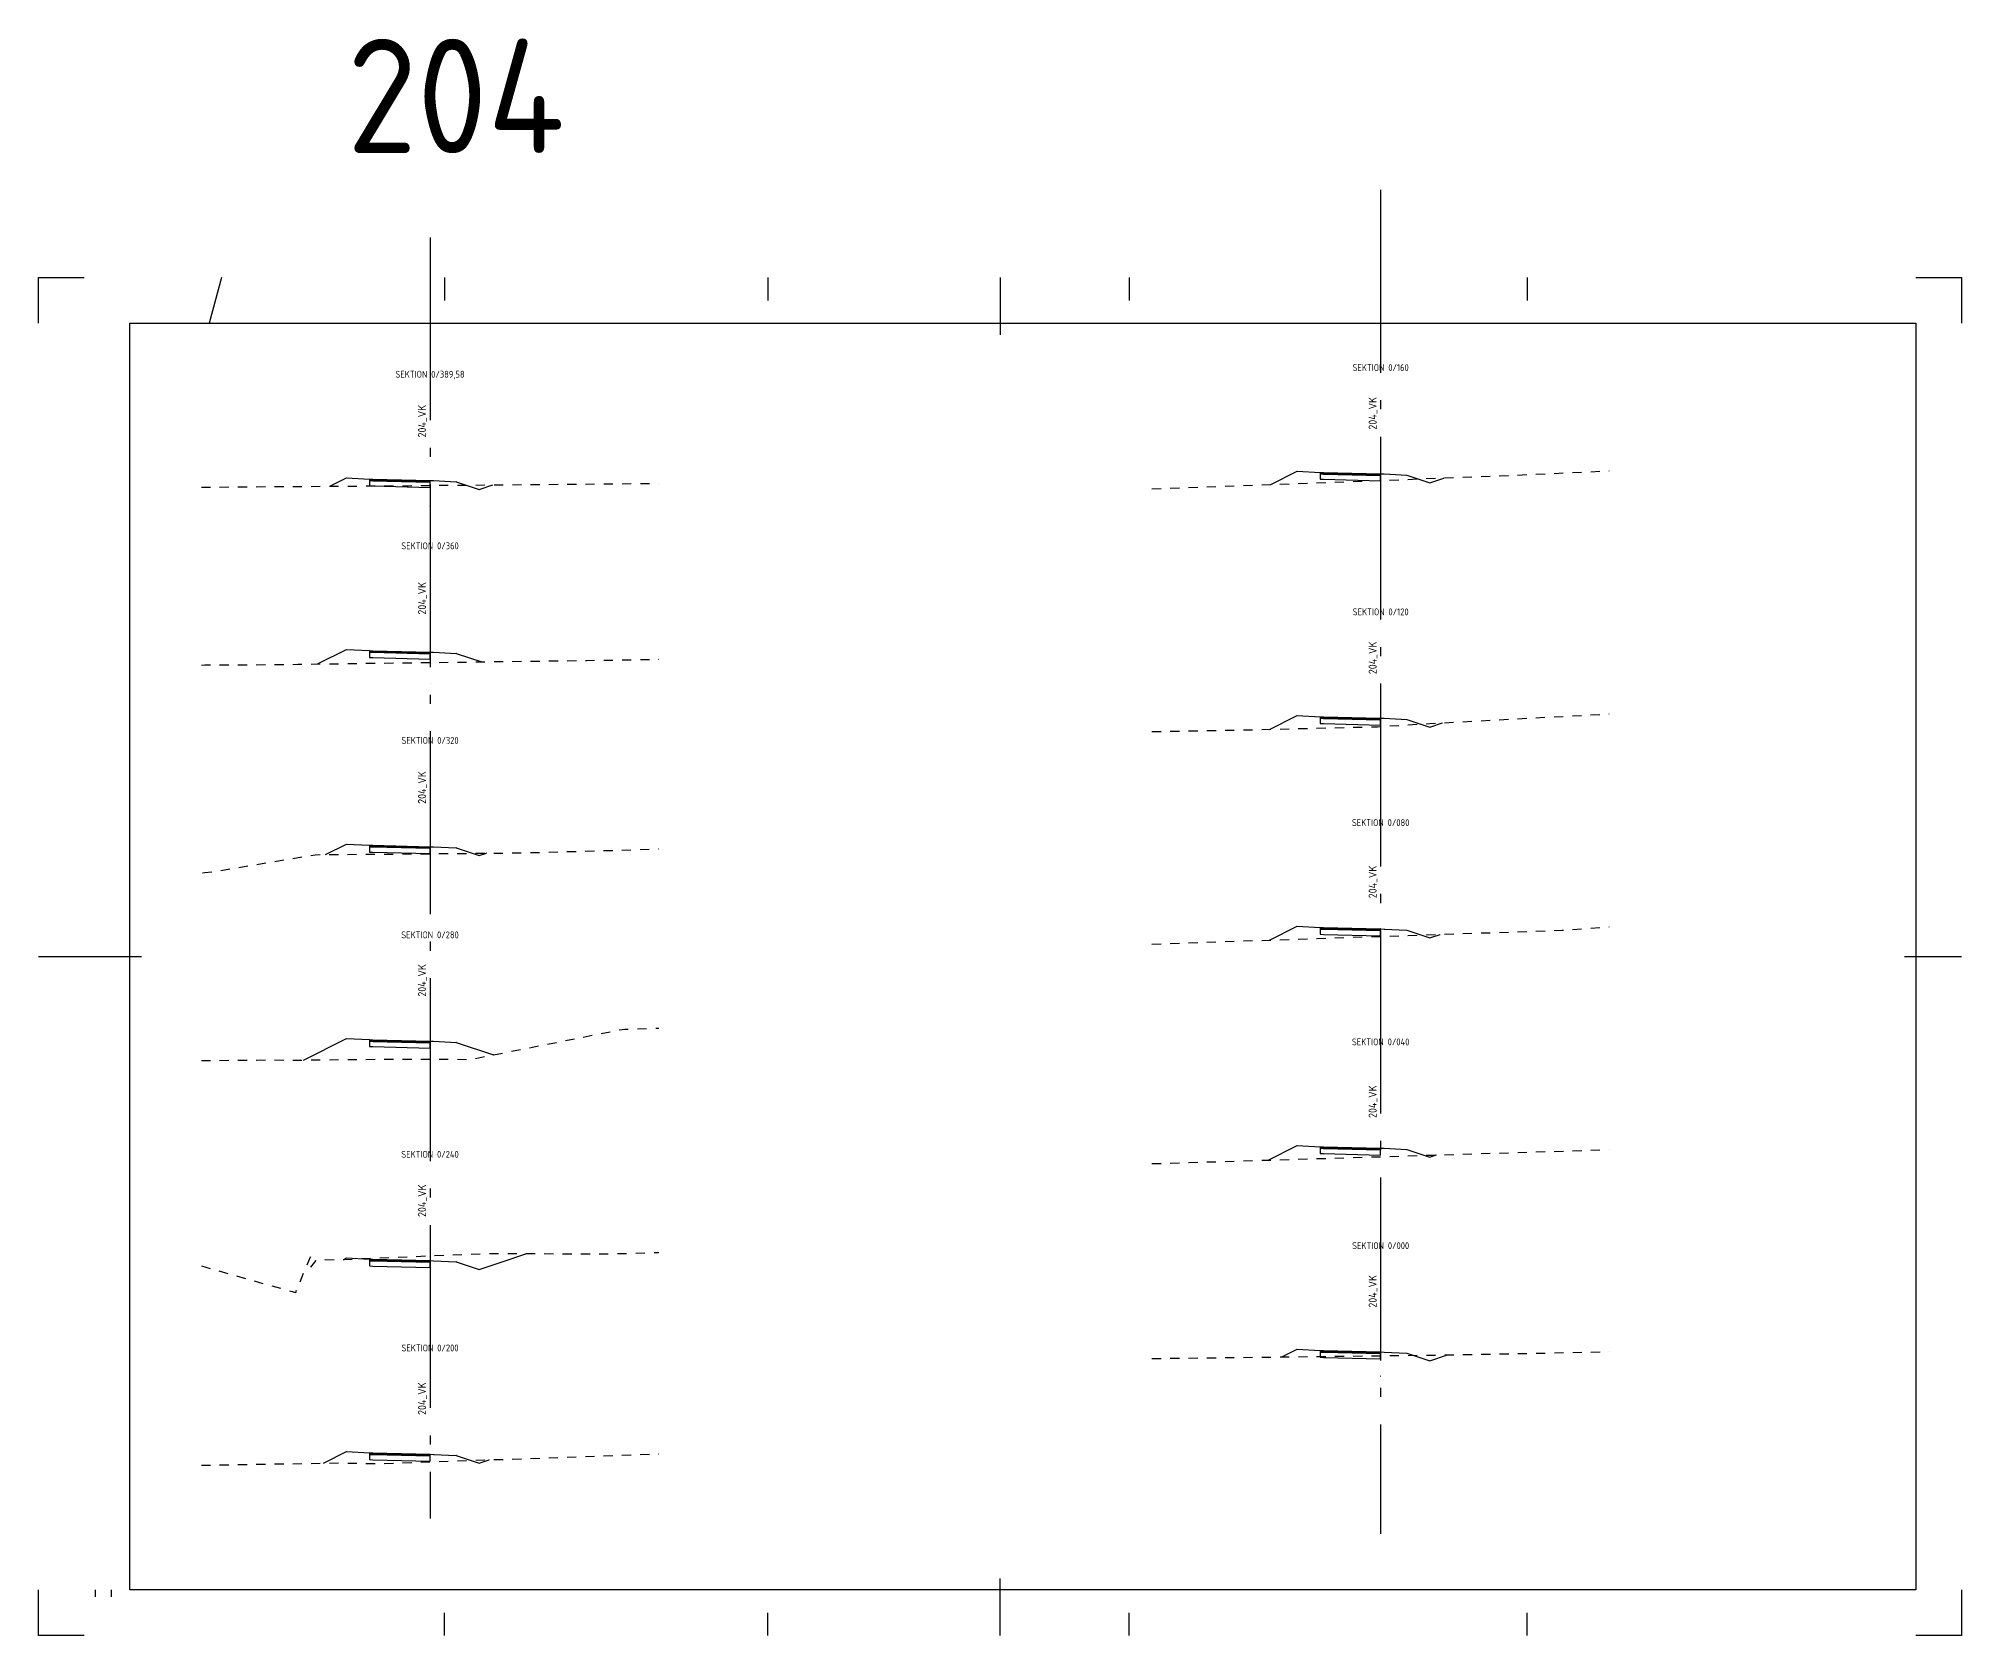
# Model space of a CAD drawing. Header units: metres. Extents: x 117388 to 118308, y 6148643 to 6149172.
# Drawn here: x 118223.8 to 118307.9, y 6148847.4 to 6148917.3 of the extents above; entities that cross this region are included whole.
import ezdxf
from ezdxf.enums import TextEntityAlignment as Align

# ---------------------------------------------------------------- set-up
doc = ezdxf.new("R2010")
doc.units = ezdxf.units.M
doc.header["$LTSCALE"] = 0.4
doc.linetypes.add('CENTRUMLINJE', pattern=[27, 20, -3, 1, -3])
doc.linetypes.add('DASHED_1', pattern=[2, 1, -1])
doc.layers.get('0').update_dxf_attribs({"linetype": 'CONTINUOUS'})
for name, color, linetype in [('M-312A @ 1', 3, 'CONTINUOUS'), ('M-37-CL', 1, 'CENTRUMLINJE'), ('M-37-CL_Txt', 1, 'CONTINUOUS'), ('M-37-Mark', 9, 'DASHED_1'), ('M-37-OB_B1', 4, 'CONTINUOUS'), ('M-37-OB_B2', 4, 'CONTINUOUS'), ('M-37-OB_Bi1', 4, 'CONTINUOUS'), ('M-37-OB_Bi2', 4, 'CONTINUOUS'), ('M-37-SektNr', 3, 'CONTINUOUS'), ('M-37-Vag-Overyta', 3, 'CONTINUOUS'), ('M-37-Vag-Slitlager', 4, 'CONTINUOUS'), ('Road_LayerForCsGenerator', 7, 'CONTINUOUS'), ('T19202X', 7, 'CONTINUOUS')]:
    doc.layers.add(name, color=color, linetype=linetype)
doc.layers.add('Non-PlotDot', color=7, linetype='CONTINUOUS', plot=False)
doc.styles.add('ISO-Anno-50', font='iso.shx', dxfattribs={"height": 5})
doc.styles.add('P_ISO_30', font='ISO', dxfattribs={"height": 3})

# ---------------------------------------------------------------- blocks, each defined once
blk = doc.blocks.new('_A1')
at = {"color": 1}
for p, q in [((0, 574), (0, 594)), ((0, 594), (20, 594)), ((821, 594), (841, 594)), ((841, 594), (841, 574)), ((0, 0), (0, 20)), ((25, 17), (25, 20)), ((32, 17), (32, 20)), ((841, 20), (841, 0)), ((20, 0), (0, 0)), ((841, 0), (821, 0))]:
    blk.add_line(p, q, dxfattribs=at)
at = {"color": 6}
for p, q in [((80, 594), (74.61, 574)), ((177.5, 594), (177.5, 584)), ((319, 594), (319, 584)), ((420.5, 594), (420.5, 569)), ((477, 594), (477, 584)), ((651, 594), (651, 584)), ((0, 297), (45, 297)), ((816, 297), (841, 297)), ((420.5, 0), (420.5, 25)), ((177.5, 0), (177.5, 10)), ((319, 0), (319, 10)), ((477, 0), (477, 10)), ((651, 0), (651, 10))]:
    blk.add_line(p, q, dxfattribs=at)
at = {"color": 7}
for p, q in [((40, 574), (821, 574)), ((40, 20), (40, 574)), ((821, 574), (821, 20)), ((821, 20), (40, 20))]:
    blk.add_line(p, q, dxfattribs=at)

msp = doc.modelspace()

# ---------------------------------------------------------------- linework, layer by layer
at = {"layer": 'M-37-CL'}
for p, q in [((118282.466, 6148910.641), (118282.466, 6148851.853)), ((118240.893, 6148908.558), (118240.893, 6148852.523))]:
    msp.add_line(p, q, dxfattribs=at)
at = {"layer": 'M-37-Mark', "flags": 128}
for points in [[(118272.466, 6148897.564), (118282.466, 6148897.933), (118287.498, 6148898.119), (118292.466, 6148898.349)], [(118230.893, 6148897.628), (118232.504, 6148897.649), (118239.938, 6148897.7), (118240.378, 6148897.708), (118240.893, 6148897.712), (118250.893, 6148897.798)], [(118230.893, 6148889.855), (118231.042, 6148889.857), (118233.819, 6148889.872), (118235.117, 6148889.886), (118235.214, 6148889.892), (118240.893, 6148889.966), (118247.749, 6148890.055), (118250.893, 6148890.107)], [(118272.466, 6148886.947), (118276.886, 6148887.025), (118282.323, 6148887.156), (118282.466, 6148887.164), (118284.62, 6148887.299), (118292.466, 6148887.717)], [(118230.947, 6148880.772), (118231.051, 6148880.778), (118231.377, 6148880.814), (118235.871, 6148881.559), (118240.893, 6148881.603), (118244.766, 6148881.636), (118248.857, 6148881.747), (118250.893, 6148881.816)], [(118272.466, 6148877.65), (118282.466, 6148877.987), (118290.398, 6148878.253), (118292.466, 6148878.403)], [(118230.893, 6148872.556), (118233.297, 6148872.575), (118233.993, 6148872.587), (118234.499, 6148872.566), (118237.761, 6148872.603), (118238.999, 6148872.617), (118240.893, 6148872.616), (118241.4, 6148872.616), (118242.666, 6148872.605), (118249.292, 6148873.917), (118249.405, 6148873.921), (118249.683, 6148873.93), (118250.893, 6148873.969)], [(118272.466, 6148868.046), (118282.466, 6148868.35), (118292.466, 6148868.655)], [(118230.893, 6148863.573), (118235.017, 6148862.404), (118235.661, 6148863.97), (118235.679, 6148863.52), (118235.929, 6148863.836), (118236.304, 6148863.855), (118236.704, 6148863.841), (118237.135, 6148863.859), (118240.893, 6148864.014), (118243.245, 6148864.11), (118248.831, 6148864.105), (118249.486, 6148864.121), (118250.893, 6148864.157)], [(118272.466, 6148859.523), (118282.466, 6148859.643), (118285.123, 6148859.675), (118292.466, 6148859.816)], [(118230.893, 6148854.853), (118236.885, 6148854.955), (118238.716, 6148854.923), (118240.893, 6148854.999), (118250.893, 6148855.349)]]:
    msp.add_lwpolyline(points, dxfattribs=at)
at = {"layer": 'M-37-OB_B1', "flags": 128}
for points in [[(118237.243, 6148898.041), (118237.243, 6148898.041), (118238.243, 6148897.991), (118238.243, 6148897.921), (118238.393, 6148897.917), (118240.893, 6148897.854), (118240.893, 6148897.894)], [(118278.816, 6148898.332), (118278.816, 6148898.332), (118279.816, 6148898.282), (118279.816, 6148898.212), (118279.966, 6148898.208), (118282.466, 6148898.146), (118282.466, 6148898.186)], [(118237.243, 6148890.534), (118237.243, 6148890.534), (118238.243, 6148890.484), (118238.243, 6148890.414), (118238.393, 6148890.411), (118240.893, 6148890.348), (118240.893, 6148890.388)], [(118278.816, 6148887.646), (118278.816, 6148887.646), (118279.816, 6148887.596), (118279.816, 6148887.526), (118279.966, 6148887.522), (118282.466, 6148887.46), (118282.466, 6148887.5)], [(118237.243, 6148882.023), (118237.243, 6148882.023), (118238.243, 6148881.973), (118238.243, 6148881.903), (118238.393, 6148881.899), (118240.893, 6148881.837), (118240.893, 6148881.877)], [(118278.816, 6148878.428), (118278.816, 6148878.428), (118279.816, 6148878.378), (118279.816, 6148878.308), (118279.966, 6148878.304), (118282.466, 6148878.242), (118282.466, 6148878.282)], [(118237.243, 6148873.518), (118237.243, 6148873.518), (118238.243, 6148873.468), (118238.243, 6148873.398), (118238.393, 6148873.394), (118240.893, 6148873.332), (118240.893, 6148873.372)], [(118278.816, 6148868.837), (118278.816, 6148868.837), (118279.816, 6148868.787), (118279.816, 6148868.717), (118279.966, 6148868.713), (118282.466, 6148868.65), (118282.466, 6148868.69)], [(118237.243, 6148863.92), (118237.243, 6148863.92), (118238.243, 6148863.87), (118238.243, 6148863.8), (118238.393, 6148863.796), (118240.893, 6148863.734), (118240.893, 6148863.774)], [(118278.816, 6148859.925), (118278.816, 6148859.925), (118279.816, 6148859.875), (118279.816, 6148859.805), (118279.966, 6148859.801), (118282.466, 6148859.738), (118282.466, 6148859.778)], [(118237.243, 6148855.45), (118237.243, 6148855.45), (118238.243, 6148855.4), (118238.243, 6148855.33), (118238.393, 6148855.326), (118240.893, 6148855.264), (118240.893, 6148855.304)]]:
    msp.add_lwpolyline(points, dxfattribs=at)
at = {"layer": 'M-37-OB_B2', "flags": 128}
for points in [[(118237.243, 6148898.041), (118237.243, 6148898.041), (118238.243, 6148897.991), (118238.243, 6148897.691), (118238.393, 6148897.687), (118240.893, 6148897.624), (118240.893, 6148897.854)], [(118278.816, 6148898.332), (118278.816, 6148898.332), (118279.816, 6148898.282), (118279.816, 6148897.982), (118279.966, 6148897.978), (118282.466, 6148897.916), (118282.466, 6148898.146)], [(118237.243, 6148890.534), (118237.243, 6148890.534), (118238.243, 6148890.484), (118238.243, 6148890.184), (118238.393, 6148890.181), (118240.893, 6148890.118), (118240.893, 6148890.348)], [(118278.816, 6148887.646), (118278.816, 6148887.646), (118279.816, 6148887.596), (118279.816, 6148887.296), (118279.966, 6148887.292), (118282.466, 6148887.23), (118282.466, 6148887.46)], [(118237.243, 6148882.023), (118237.243, 6148882.023), (118238.243, 6148881.973), (118238.243, 6148881.673), (118238.393, 6148881.669), (118240.893, 6148881.607), (118240.893, 6148881.837)], [(118278.816, 6148878.428), (118278.816, 6148878.428), (118279.816, 6148878.378), (118279.816, 6148878.078), (118279.966, 6148878.074), (118282.466, 6148878.012), (118282.466, 6148878.242)], [(118237.243, 6148873.518), (118237.243, 6148873.518), (118238.243, 6148873.468), (118238.243, 6148873.168), (118238.393, 6148873.164), (118240.893, 6148873.102), (118240.893, 6148873.332)], [(118278.816, 6148868.837), (118278.816, 6148868.837), (118279.816, 6148868.787), (118279.816, 6148868.487), (118279.966, 6148868.483), (118282.466, 6148868.42), (118282.466, 6148868.65)], [(118237.243, 6148863.92), (118237.243, 6148863.92), (118238.243, 6148863.87), (118238.243, 6148863.57), (118238.393, 6148863.566), (118240.893, 6148863.504), (118240.893, 6148863.734)], [(118278.816, 6148859.925), (118278.816, 6148859.925), (118279.816, 6148859.875), (118279.816, 6148859.575), (118279.966, 6148859.571), (118282.466, 6148859.508), (118282.466, 6148859.738)], [(118237.243, 6148855.45), (118237.243, 6148855.45), (118238.243, 6148855.4), (118238.243, 6148855.1), (118238.393, 6148855.096), (118240.893, 6148855.034), (118240.893, 6148855.264)]]:
    msp.add_lwpolyline(points, dxfattribs=at)
at = {"layer": 'M-37-OB_Bi1', "flags": 128}
for points in [[(118237.243, 6148898.041), (118237.243, 6148898.041), (118238.243, 6148897.991), (118238.243, 6148897.961), (118238.393, 6148897.957), (118240.893, 6148897.894), (118240.893, 6148897.924)], [(118278.816, 6148898.332), (118278.816, 6148898.332), (118279.816, 6148898.282), (118279.816, 6148898.252), (118279.966, 6148898.248), (118282.466, 6148898.186), (118282.466, 6148898.216)], [(118237.243, 6148890.534), (118237.243, 6148890.534), (118238.243, 6148890.484), (118238.243, 6148890.454), (118238.393, 6148890.451), (118240.893, 6148890.388), (118240.893, 6148890.418)], [(118278.816, 6148887.646), (118278.816, 6148887.646), (118279.816, 6148887.596), (118279.816, 6148887.566), (118279.966, 6148887.562), (118282.466, 6148887.5), (118282.466, 6148887.53)], [(118237.243, 6148882.023), (118237.243, 6148882.023), (118238.243, 6148881.973), (118238.243, 6148881.943), (118238.393, 6148881.939), (118240.893, 6148881.877), (118240.893, 6148881.907)], [(118278.816, 6148878.428), (118278.816, 6148878.428), (118279.816, 6148878.378), (118279.816, 6148878.348), (118279.966, 6148878.344), (118282.466, 6148878.282), (118282.466, 6148878.312)], [(118237.243, 6148873.518), (118237.243, 6148873.518), (118238.243, 6148873.468), (118238.243, 6148873.438), (118238.393, 6148873.434), (118240.893, 6148873.372), (118240.893, 6148873.402)], [(118278.816, 6148868.837), (118278.816, 6148868.837), (118279.816, 6148868.787), (118279.816, 6148868.757), (118279.966, 6148868.753), (118282.466, 6148868.69), (118282.466, 6148868.72)], [(118237.243, 6148863.92), (118237.243, 6148863.92), (118238.243, 6148863.87), (118238.243, 6148863.84), (118238.393, 6148863.836), (118240.893, 6148863.774), (118240.893, 6148863.804)], [(118278.816, 6148859.925), (118278.816, 6148859.925), (118279.816, 6148859.875), (118279.816, 6148859.845), (118279.966, 6148859.841), (118282.466, 6148859.778), (118282.466, 6148859.808)], [(118237.243, 6148855.45), (118237.243, 6148855.45), (118238.243, 6148855.4), (118238.243, 6148855.37), (118238.393, 6148855.366), (118240.893, 6148855.304), (118240.893, 6148855.334)]]:
    msp.add_lwpolyline(points, dxfattribs=at)
at = {"layer": 'M-37-OB_Bi2', "flags": 128}
for points in [[(118237.243, 6148898.041), (118237.243, 6148898.041), (118238.243, 6148897.991), (118238.243, 6148897.961), (118238.393, 6148897.957), (118240.893, 6148897.894), (118240.893, 6148897.924)], [(118278.816, 6148898.332), (118278.816, 6148898.332), (118279.816, 6148898.282), (118279.816, 6148898.252), (118279.966, 6148898.248), (118282.466, 6148898.186), (118282.466, 6148898.216)], [(118237.243, 6148890.534), (118237.243, 6148890.534), (118238.243, 6148890.484), (118238.243, 6148890.454), (118238.393, 6148890.451), (118240.893, 6148890.388), (118240.893, 6148890.418)], [(118278.816, 6148887.646), (118278.816, 6148887.646), (118279.816, 6148887.596), (118279.816, 6148887.566), (118279.966, 6148887.562), (118282.466, 6148887.5), (118282.466, 6148887.53)], [(118237.243, 6148882.023), (118237.243, 6148882.023), (118238.243, 6148881.973), (118238.243, 6148881.943), (118238.393, 6148881.939), (118240.893, 6148881.877), (118240.893, 6148881.907)], [(118278.816, 6148878.428), (118278.816, 6148878.428), (118279.816, 6148878.378), (118279.816, 6148878.348), (118279.966, 6148878.344), (118282.466, 6148878.282), (118282.466, 6148878.312)], [(118237.243, 6148873.518), (118237.243, 6148873.518), (118238.243, 6148873.468), (118238.243, 6148873.438), (118238.393, 6148873.434), (118240.893, 6148873.372), (118240.893, 6148873.402)], [(118278.816, 6148868.837), (118278.816, 6148868.837), (118279.816, 6148868.787), (118279.816, 6148868.757), (118279.966, 6148868.753), (118282.466, 6148868.69), (118282.466, 6148868.72)], [(118237.243, 6148863.92), (118237.243, 6148863.92), (118238.243, 6148863.87), (118238.243, 6148863.84), (118238.393, 6148863.836), (118240.893, 6148863.774), (118240.893, 6148863.804)], [(118278.816, 6148859.925), (118278.816, 6148859.925), (118279.816, 6148859.875), (118279.816, 6148859.845), (118279.966, 6148859.841), (118282.466, 6148859.778), (118282.466, 6148859.808)], [(118237.243, 6148855.45), (118237.243, 6148855.45), (118238.243, 6148855.4), (118238.243, 6148855.37), (118238.393, 6148855.366), (118240.893, 6148855.304), (118240.893, 6148855.334)]]:
    msp.add_lwpolyline(points, dxfattribs=at)
at = {"layer": 'M-37-Vag-Overyta', "flags": 128}
for points in [[(118236.514, 6148897.676), (118237.243, 6148898.041), (118238.243, 6148897.991), (118238.393, 6148897.987), (118240.893, 6148897.924), (118241.043, 6148897.921), (118242.043, 6148897.871), (118243.043, 6148897.538), (118243.636, 6148897.735)], [(118277.663, 6148897.756), (118278.816, 6148898.332), (118279.816, 6148898.282), (118279.966, 6148898.278), (118282.466, 6148898.216), (118282.616, 6148898.212), (118283.616, 6148898.162), (118284.616, 6148897.829), (118285.234, 6148898.035)], [(118235.977, 6148889.901), (118237.243, 6148890.534), (118238.243, 6148890.484), (118238.393, 6148890.481), (118240.893, 6148890.418), (118241.043, 6148890.414), (118242.043, 6148890.364), (118243.152, 6148889.995)], [(118277.608, 6148887.042), (118278.816, 6148887.646), (118279.816, 6148887.596), (118279.966, 6148887.592), (118282.466, 6148887.53), (118282.616, 6148887.526), (118283.616, 6148887.476), (118284.616, 6148887.143), (118285.171, 6148887.328)], [(118236.323, 6148881.563), (118237.243, 6148882.023), (118238.243, 6148881.973), (118238.393, 6148881.969), (118240.893, 6148881.907), (118241.043, 6148881.903), (118242.043, 6148881.853), (118243.043, 6148881.52), (118243.356, 6148881.624)], [(118277.607, 6148877.824), (118278.816, 6148878.428), (118279.816, 6148878.378), (118279.966, 6148878.374), (118282.466, 6148878.312), (118282.616, 6148878.308), (118283.616, 6148878.258), (118284.616, 6148877.925), (118285.064, 6148878.074)], [(118235.358, 6148872.576), (118237.243, 6148873.518), (118238.243, 6148873.468), (118238.393, 6148873.464), (118240.893, 6148873.402), (118241.043, 6148873.398), (118242.043, 6148873.348), (118243.675, 6148872.805)], [(118277.543, 6148868.2), (118278.816, 6148868.837), (118279.816, 6148868.787), (118279.966, 6148868.783), (118282.466, 6148868.72), (118282.616, 6148868.717), (118283.616, 6148868.667), (118284.616, 6148868.334), (118284.887, 6148868.424)], [(118237.12, 6148863.859), (118237.243, 6148863.92), (118238.243, 6148863.87), (118238.393, 6148863.866), (118240.893, 6148863.804), (118241.043, 6148863.8), (118242.043, 6148863.75), (118243.043, 6148863.417), (118244.043, 6148863.75), (118245.12, 6148864.109)], [(118278.149, 6148859.591), (118278.816, 6148859.925), (118279.816, 6148859.875), (118279.966, 6148859.871), (118282.466, 6148859.808), (118282.616, 6148859.805), (118283.616, 6148859.755), (118284.616, 6148859.422), (118285.391, 6148859.68)], [(118236.232, 6148854.944), (118237.243, 6148855.45), (118238.243, 6148855.4), (118238.393, 6148855.396), (118240.893, 6148855.334), (118241.043, 6148855.33), (118242.043, 6148855.28), (118243.043, 6148854.947), (118243.472, 6148855.089)]]:
    msp.add_lwpolyline(points, dxfattribs=at)
at = {"layer": 'M-37-Vag-Slitlager', "flags": 128}
for points in [[(118237.243, 6148898.041), (118237.243, 6148898.041), (118238.243, 6148897.991), (118238.243, 6148897.961), (118238.393, 6148897.957), (118240.893, 6148897.894), (118240.893, 6148897.924)], [(118278.816, 6148898.332), (118278.816, 6148898.332), (118279.816, 6148898.282), (118279.816, 6148898.252), (118279.966, 6148898.248), (118282.466, 6148898.186), (118282.466, 6148898.216)], [(118237.243, 6148890.534), (118237.243, 6148890.534), (118238.243, 6148890.484), (118238.243, 6148890.454), (118238.393, 6148890.451), (118240.893, 6148890.388), (118240.893, 6148890.418)], [(118278.816, 6148887.646), (118278.816, 6148887.646), (118279.816, 6148887.596), (118279.816, 6148887.566), (118279.966, 6148887.562), (118282.466, 6148887.5), (118282.466, 6148887.53)], [(118237.243, 6148882.023), (118237.243, 6148882.023), (118238.243, 6148881.973), (118238.243, 6148881.943), (118238.393, 6148881.939), (118240.893, 6148881.877), (118240.893, 6148881.907)], [(118278.816, 6148878.428), (118278.816, 6148878.428), (118279.816, 6148878.378), (118279.816, 6148878.348), (118279.966, 6148878.344), (118282.466, 6148878.282), (118282.466, 6148878.312)], [(118237.243, 6148873.518), (118237.243, 6148873.518), (118238.243, 6148873.468), (118238.243, 6148873.438), (118238.393, 6148873.434), (118240.893, 6148873.372), (118240.893, 6148873.402)], [(118278.816, 6148868.837), (118278.816, 6148868.837), (118279.816, 6148868.787), (118279.816, 6148868.757), (118279.966, 6148868.753), (118282.466, 6148868.69), (118282.466, 6148868.72)], [(118237.243, 6148863.92), (118237.243, 6148863.92), (118238.243, 6148863.87), (118238.243, 6148863.84), (118238.393, 6148863.836), (118240.893, 6148863.774), (118240.893, 6148863.804)], [(118278.816, 6148859.925), (118278.816, 6148859.925), (118279.816, 6148859.875), (118279.816, 6148859.845), (118279.966, 6148859.841), (118282.466, 6148859.778), (118282.466, 6148859.808)], [(118237.243, 6148855.45), (118237.243, 6148855.45), (118238.243, 6148855.4), (118238.243, 6148855.37), (118238.393, 6148855.366), (118240.893, 6148855.304), (118240.893, 6148855.334)]]:
    msp.add_lwpolyline(points, dxfattribs=at)
at = {"layer": 'Non-PlotDot'}
for centre in [(118236.514, 6148897.676), (118237.243, 6148898.041), (118238.243, 6148897.991), (118238.393, 6148897.987), (118240.893, 6148897.924), (118241.043, 6148897.921), (118242.043, 6148897.871), (118243.043, 6148897.538), (118243.636, 6148897.735), (118277.663, 6148897.756), (118278.816, 6148898.332), (118279.816, 6148898.282), (118279.966, 6148898.278), (118282.466, 6148898.216), (118282.616, 6148898.212), (118283.616, 6148898.162), (118284.616, 6148897.829), (118285.234, 6148898.035), (118237.243, 6148890.534), (118238.243, 6148890.484), (118238.393, 6148890.481), (118240.893, 6148890.418), (118241.043, 6148890.414), (118242.043, 6148890.364), (118243.152, 6148889.995), (118235.977, 6148889.901), (118278.816, 6148887.646), (118279.816, 6148887.596), (118279.966, 6148887.592), (118282.466, 6148887.53), (118282.616, 6148887.526), (118283.616, 6148887.476), (118277.608, 6148887.042), (118284.616, 6148887.143), (118285.171, 6148887.328), (118236.323, 6148881.563), (118237.243, 6148882.023), (118238.243, 6148881.973), (118238.393, 6148881.969), (118240.893, 6148881.907), (118241.043, 6148881.903), (118242.043, 6148881.853), (118243.043, 6148881.52), (118243.356, 6148881.624), (118278.816, 6148878.428), (118279.816, 6148878.378), (118279.966, 6148878.374), (118282.466, 6148878.312), (118282.616, 6148878.308), (118283.616, 6148878.258), (118277.607, 6148877.824), (118284.616, 6148877.925), (118285.064, 6148878.074), (118237.243, 6148873.518), (118238.243, 6148873.468), (118238.393, 6148873.464), (118240.893, 6148873.402), (118241.043, 6148873.398), (118242.043, 6148873.348), (118235.358, 6148872.576), (118243.675, 6148872.805), (118277.543, 6148868.2), (118278.816, 6148868.837), (118279.816, 6148868.787), (118279.966, 6148868.783), (118282.466, 6148868.72), (118282.616, 6148868.717), (118283.616, 6148868.667), (118284.616, 6148868.334), (118284.887, 6148868.424), (118237.12, 6148863.859), (118237.243, 6148863.92), (118238.243, 6148863.87), (118238.393, 6148863.866), (118245.12, 6148864.109), (118240.893, 6148863.804), (118241.043, 6148863.8), (118242.043, 6148863.75), (118243.043, 6148863.417), (118244.043, 6148863.75), (118278.816, 6148859.925), (118279.816, 6148859.875), (118279.966, 6148859.871), (118282.466, 6148859.808), (118282.616, 6148859.805), (118283.616, 6148859.755), (118285.391, 6148859.68), (118278.149, 6148859.591), (118284.616, 6148859.422), (118237.243, 6148855.45), (118236.232, 6148854.944), (118238.243, 6148855.4), (118238.393, 6148855.396), (118240.893, 6148855.334), (118241.043, 6148855.33), (118242.043, 6148855.28), (118243.043, 6148854.947), (118243.472, 6148855.089)]:
    msp.add_circle(centre, 0.001, dxfattribs=at)
at = {"layer": 'Road_LayerForCsGenerator'}
for centre in [(118240.893, 6148896.811), (118282.466, 6148897.154), (118240.893, 6148889.063), (118282.466, 6148886.456), (118240.893, 6148879.785), (118282.466, 6148876.655), (118240.893, 6148871.35), (118282.466, 6148867.045), (118240.893, 6148861.712), (118282.466, 6148858.749), (118240.893, 6148854.055)]:
    msp.add_circle(centre, 0.001, dxfattribs=at)
at = {"layer": 'T19202X', "color": 7}
for centre in [(118240.893, 6148896.811), (118282.466, 6148897.154), (118240.893, 6148889.063), (118282.466, 6148886.456), (118240.893, 6148879.785), (118282.466, 6148876.655), (118240.893, 6148871.35), (118282.466, 6148867.045), (118240.893, 6148861.712), (118282.466, 6148858.749), (118240.893, 6148854.055)]:
    msp.add_circle(centre, 0.001, dxfattribs=at)

# ---------------------------------------------------------------- block references
at = {"xscale": 0.1000000000058208, "yscale": 0.09999999962747097, "zscale": 0.1}
msp.add_blockref('_A1', (118223.769, 6148847.404), dxfattribs=at)

# ---------------------------------------------------------------- texts
at = {"layer": 'M-312A @ 1', "insert": (118237.262, 6148917.245), "char_height": 5, "width": 35.5215, "attachment_point": 1, "style": 'ISO-Anno-50'}
msp.add_mtext('204', dxfattribs=at)
at = {"layer": 'M-37-CL_Txt', "style": 'P_ISO_30'}
for p in [(118240.543, 6148899.811), (118282.116, 6148900.154), (118240.543, 6148892.063), (118282.116, 6148889.456), (118240.543, 6148883.785), (118282.116, 6148879.655), (118240.543, 6148875.35), (118282.116, 6148870.045), (118240.543, 6148865.712), (118282.116, 6148861.749), (118240.543, 6148857.055)]:
    msp.add_text('204_VK', height=0.35, rotation=90.01167, dxfattribs=at).set_placement(p, align=Align.MIDDLE_LEFT)
at = {"layer": 'M-37-SektNr', "style": 'P_ISO_30'}
for s, p in [('SEKTION 0/389,58', (118240.893, 6148902.424)), ('SEKTION 0/160', (118282.466, 6148902.716)), ('SEKTION 0/360', (118240.893, 6148894.918)), ('SEKTION 0/120', (118282.466, 6148892.03)), ('SEKTION 0/320', (118240.893, 6148886.407)), ('SEKTION 0/080', (118282.466, 6148882.812)), ('SEKTION 0/280', (118240.893, 6148877.902)), ('SEKTION 0/040', (118282.466, 6148873.22)), ('SEKTION 0/240', (118240.893, 6148868.304)), ('SEKTION 0/000', (118282.466, 6148864.308)), ('SEKTION 0/200', (118240.893, 6148859.834))]:
    msp.add_text(s, height=0.3, dxfattribs=at).set_placement(p, align=Align.CENTER)

doc.saveas('drawing.dxf')
